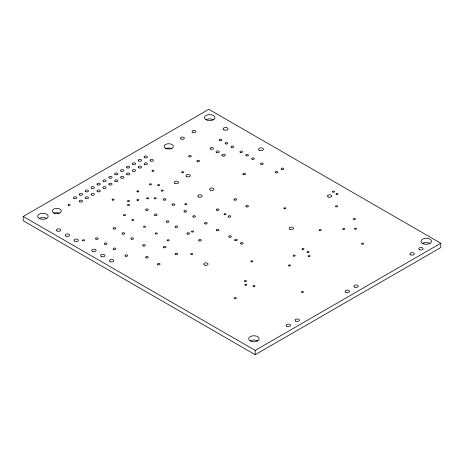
<?xml version="1.0" encoding="UTF-8"?>
<svg xmlns="http://www.w3.org/2000/svg" width="464" height="464" viewBox="0 0 464 464"><rect width="100%" height="100%" fill="white"/><g stroke="black" fill="none" stroke-linecap="round" stroke-linejoin="round"><path stroke-width="0.7" d="M23.2 216.462L208.8 109.307L440.8 243.252L440.8 247.538L255.2 354.693L23.2 220.748L23.2 216.462L255.2 350.407L440.8 243.252M255.2 350.407L255.2 354.693M39.231 218.434A5.249 3.033 0 0 0 48.012 217.077A5.249 3.033 0 0 0 41.58 213.365A5.249 3.033 0 0 0 39.231 218.434A5.249 3.033 0 0 1 46.655 218.434M250.189 340.912A5.249 3.033 0 0 0 258.976 339.555A5.249 3.033 0 0 0 252.544 335.843A5.249 3.033 0 0 0 250.189 340.912A5.249 3.033 0 0 1 257.613 340.912M422.553 243.443A5.249 3.033 0 0 0 431.34 242.08A5.249 3.033 0 0 0 424.908 238.368A5.249 3.033 0 0 0 422.553 243.443A5.249 3.033 0 0 1 429.977 243.443M205.993 119.77A5.249 3.033 0 0 0 214.78 118.413A5.249 3.033 0 0 0 208.348 114.701A5.249 3.033 0 0 0 205.993 119.77A5.249 3.033 0 0 1 213.417 119.77M165.509 148.793A4.582 2.645 0 0 1 171.993 148.793M54.155 213.138A4.582 2.645 0 0 1 59.427 213.138M112.358 200.03A1.003 0.58 0 0 0 114.034 199.769A1.003 0.58 0 0 0 112.804 199.062A1.003 0.58 0 0 0 112.358 200.03M161.576 191.006A0.986 0.568 0 0 0 163.224 190.75A0.986 0.568 0 0 0 162.017 190.054A0.986 0.568 0 0 0 161.576 191.006M185.148 204.618A0.986 0.568 0 0 0 186.795 204.363A0.986 0.568 0 0 0 185.588 203.667A0.986 0.568 0 0 0 185.148 204.618M123.859 215.505A0.986 0.568 0 0 0 125.506 215.25A0.986 0.568 0 0 0 124.3 214.554A0.986 0.568 0 0 0 123.859 215.505M132.112 220.267A0.986 0.568 0 0 0 133.76 220.011A0.986 0.568 0 0 0 132.553 219.315A0.986 0.568 0 0 0 132.112 220.267M143.898 227.07A0.986 0.568 0 0 0 145.545 226.815A0.986 0.568 0 0 0 144.339 226.119A0.986 0.568 0 0 0 143.898 227.07M155.684 233.873A0.986 0.568 0 0 0 157.331 233.618A0.986 0.568 0 0 0 156.124 232.922A0.986 0.568 0 0 0 155.684 233.873M167.469 240.677A0.986 0.568 0 0 0 169.116 240.427A0.986 0.568 0 0 0 167.91 239.731A0.986 0.568 0 0 0 167.469 240.677M191.04 254.289A0.986 0.568 0 0 0 192.688 254.034A0.986 0.568 0 0 0 191.481 253.338A0.986 0.568 0 0 0 191.04 254.289M284.142 208.701A0.986 0.568 0 0 0 285.789 208.446A0.986 0.568 0 0 0 284.583 207.75A0.986 0.568 0 0 0 284.142 208.701M319.499 230.475A0.986 0.568 0 0 0 321.146 230.219A0.986 0.568 0 0 0 319.94 229.523A0.986 0.568 0 0 0 319.499 230.475M361.932 244.081A0.986 0.568 0 0 0 363.579 243.826A0.986 0.568 0 0 0 362.372 243.13A0.986 0.568 0 0 0 361.932 244.081M288.857 265.855A0.986 0.568 0 0 0 290.505 265.599A0.986 0.568 0 0 0 289.298 264.903A0.986 0.568 0 0 0 288.857 265.855M251.146 261.771A0.986 0.568 0 0 0 252.793 261.516A0.986 0.568 0 0 0 251.587 260.82A0.986 0.568 0 0 0 251.146 261.771M301.82 292.395A0.986 0.568 0 0 0 303.468 292.14A0.986 0.568 0 0 0 302.261 291.444A0.986 0.568 0 0 0 301.82 292.395M234.645 298.514A0.986 0.568 0 0 0 236.292 298.259A0.986 0.568 0 0 0 235.086 297.563A0.986 0.568 0 0 0 234.645 298.514M68.469 205.297A0.986 0.568 0 0 0 70.116 205.042A0.986 0.568 0 0 0 68.91 204.346A0.986 0.568 0 0 0 68.469 205.297M354.856 229.112A0.986 0.568 0 0 0 356.503 228.856A0.986 0.568 0 0 0 355.296 228.16A0.986 0.568 0 0 0 354.856 229.112M307.348 252.323A1.003 0.58 0 0 0 309.024 252.062A1.003 0.58 0 0 0 307.8 251.355A1.003 0.58 0 0 0 307.348 252.323M146.949 198.702A1.003 0.58 0 0 0 148.625 198.447A1.003 0.58 0 0 0 147.395 197.739A1.003 0.58 0 0 0 146.949 198.702M154.489 198.702A1.003 0.58 0 0 0 156.165 198.441A1.003 0.58 0 0 0 154.941 197.734A1.003 0.58 0 0 0 154.489 198.702M224.379 214.623A1.003 0.58 0 0 0 226.055 214.368A1.003 0.58 0 0 0 224.825 213.66A1.003 0.58 0 0 0 224.379 214.623M302.284 249.394A1.003 0.58 0 0 0 303.955 249.139A1.003 0.58 0 0 0 302.731 248.431A1.003 0.58 0 0 0 302.284 249.394M308.409 256.47A1.003 0.58 0 0 0 310.085 256.215A1.003 0.58 0 0 0 308.862 255.507A1.003 0.58 0 0 0 308.409 256.47M149.779 184.753A1.003 0.58 0 0 0 151.45 184.492A1.003 0.58 0 0 0 150.226 183.785A1.003 0.58 0 0 0 149.779 184.753M157.969 185.467A1.003 0.58 0 0 0 159.639 185.211A1.003 0.58 0 0 0 158.415 184.504A1.003 0.58 0 0 0 157.969 185.467M152.25 171.146A1.003 0.58 0 0 0 153.926 170.885A1.003 0.58 0 0 0 152.702 170.178A1.003 0.58 0 0 0 152.25 171.146M127.855 205.372A1.003 0.58 0 0 0 129.531 205.111A1.003 0.58 0 0 0 128.302 204.404A1.003 0.58 0 0 0 127.855 205.372M127.855 201.359A1.003 0.58 0 0 0 129.531 201.098A1.003 0.58 0 0 0 128.302 200.39A1.003 0.58 0 0 0 127.855 201.359M181.952 172.643A1.003 0.58 0 0 0 183.622 172.382A1.003 0.58 0 0 0 182.398 171.674A1.003 0.58 0 0 0 181.952 172.643M253.309 286.445A1.003 0.58 0 0 0 254.985 286.189A1.003 0.58 0 0 0 253.762 285.482A1.003 0.58 0 0 0 253.309 286.445M244.772 281.445A1.003 0.58 0 0 0 246.442 281.184A1.003 0.58 0 0 0 245.218 280.476A1.003 0.58 0 0 0 244.772 281.445M245.12 285.122A1.003 0.58 0 0 0 246.796 284.861A1.003 0.58 0 0 0 245.572 284.154A1.003 0.58 0 0 0 245.12 285.122M191.852 231.907A1.003 0.58 0 0 0 193.523 231.652A1.003 0.58 0 0 0 192.299 230.944A1.003 0.58 0 0 0 191.852 231.907M82.836 240.688A1.003 0.58 0 0 0 84.512 240.427A1.003 0.58 0 0 0 83.282 239.72A1.003 0.58 0 0 0 82.836 240.688M137.17 191.765A1.003 0.58 0 0 0 138.84 191.504A1.003 0.58 0 0 0 137.617 190.797A1.003 0.58 0 0 0 137.17 191.765M137.164 200.338A1.003 0.58 0 0 0 138.84 200.077A1.003 0.58 0 0 0 137.617 199.369A1.003 0.58 0 0 0 137.164 200.338M332.804 192.038A1.003 0.58 0 0 0 334.48 191.777A1.003 0.58 0 0 0 333.256 191.069A1.003 0.58 0 0 0 332.804 192.038M336.342 194.346A1.003 0.58 0 0 0 338.018 194.091A1.003 0.58 0 0 0 336.794 193.384A1.003 0.58 0 0 0 336.342 194.346M353.73 219.356A1.003 0.58 0 0 0 355.401 219.095A1.003 0.58 0 0 0 354.177 218.387A1.003 0.58 0 0 0 353.73 219.356M335.872 206.735A1.003 0.58 0 0 0 337.543 206.474A1.003 0.58 0 0 0 336.319 205.767A1.003 0.58 0 0 0 335.872 206.735M343.058 229.257A1.003 0.58 0 0 0 344.735 228.996A1.003 0.58 0 0 0 343.511 228.288A1.003 0.58 0 0 0 343.058 229.257M293.503 256.029A1.003 0.58 0 0 0 295.179 255.768A1.003 0.58 0 0 0 293.95 255.061A1.003 0.58 0 0 0 293.503 256.029M197.275 161.553A1.334 0.771 0 0 0 199.503 161.205A1.334 0.771 0 0 0 197.873 160.266A1.334 0.771 0 0 0 197.275 161.553M189.022 156.786A1.334 0.771 0 0 0 191.255 156.443A1.334 0.771 0 0 0 189.619 155.504A1.334 0.771 0 0 0 189.022 156.786M219.669 140.459A1.334 0.771 0 0 0 221.896 140.111A1.334 0.771 0 0 0 220.267 139.171A1.334 0.771 0 0 0 219.669 140.459M225.562 143.857A1.334 0.771 0 0 0 227.789 143.515A1.334 0.771 0 0 0 226.159 142.576A1.334 0.771 0 0 0 225.562 143.857M231.455 147.262A1.334 0.771 0 0 0 233.682 146.914A1.334 0.771 0 0 0 232.052 145.974A1.334 0.771 0 0 0 231.455 147.262M240.294 152.366A1.334 0.771 0 0 0 242.521 152.018A1.334 0.771 0 0 0 240.891 151.078A1.334 0.771 0 0 0 240.294 152.366M246.187 155.765A1.334 0.771 0 0 0 248.414 155.423A1.334 0.771 0 0 0 246.784 154.483A1.334 0.771 0 0 0 246.187 155.765M252.08 159.169A1.334 0.771 0 0 0 254.307 158.827A1.334 0.771 0 0 0 252.677 157.882A1.334 0.771 0 0 0 252.08 159.169M229.094 237.081A1.334 0.771 0 0 0 231.321 236.733A1.334 0.771 0 0 0 229.692 235.793A1.334 0.771 0 0 0 229.094 237.081M234.987 240.48A1.334 0.771 0 0 0 237.214 240.137A1.334 0.771 0 0 0 235.584 239.192A1.334 0.771 0 0 0 234.987 240.48M240.88 243.884A1.334 0.771 0 0 0 243.107 243.536A1.334 0.771 0 0 0 241.477 242.597A1.334 0.771 0 0 0 240.88 243.884M113.599 228.914A1.334 0.771 0 0 0 115.826 228.566A1.334 0.771 0 0 0 114.196 227.627A1.334 0.771 0 0 0 113.599 228.914M95.92 239.122A1.334 0.771 0 0 0 98.148 238.774A1.334 0.771 0 0 0 96.518 237.835A1.334 0.771 0 0 0 95.92 239.122M122.438 234.018A1.334 0.771 0 0 0 124.665 233.67A1.334 0.771 0 0 0 123.035 232.731A1.334 0.771 0 0 0 122.438 234.018M104.76 244.226A1.334 0.771 0 0 0 106.987 243.878A1.334 0.771 0 0 0 105.357 242.939A1.334 0.771 0 0 0 104.76 244.226M223.88 129.862A2.459 1.421 0 0 0 227.992 129.224A2.459 1.421 0 0 0 224.982 127.484A2.459 1.421 0 0 0 223.88 129.862M259.237 150.272A2.459 1.421 0 0 0 263.349 149.634A2.459 1.421 0 0 0 260.339 147.9A2.459 1.421 0 0 0 259.237 150.272M163.688 199.996A1.334 0.771 0 0 0 165.915 199.653A1.334 0.771 0 0 0 164.285 198.708A1.334 0.771 0 0 0 163.688 199.996M146.009 210.204A1.334 0.771 0 0 0 148.236 209.856A1.334 0.771 0 0 0 146.607 208.916A1.334 0.771 0 0 0 146.009 210.204M172.527 205.1A1.334 0.771 0 0 0 174.754 204.752A1.334 0.771 0 0 0 173.124 203.812A1.334 0.771 0 0 0 172.527 205.1M154.848 215.308A1.334 0.771 0 0 0 157.076 214.96A1.334 0.771 0 0 0 155.446 214.02A1.334 0.771 0 0 0 154.848 215.308M131.277 239.122A1.334 0.771 0 0 0 133.504 238.774A1.334 0.771 0 0 0 131.875 237.835A1.334 0.771 0 0 0 131.277 239.122M113.599 249.325A1.334 0.771 0 0 0 115.826 248.982A1.334 0.771 0 0 0 114.196 248.043A1.334 0.771 0 0 0 113.599 249.325M143.063 245.926A1.334 0.771 0 0 0 145.29 245.578A1.334 0.771 0 0 0 143.66 244.638A1.334 0.771 0 0 0 143.063 245.926M125.384 256.134A1.334 0.771 0 0 0 127.612 255.786A1.334 0.771 0 0 0 125.982 254.846A1.334 0.771 0 0 0 125.384 256.134M184.312 211.903A1.334 0.771 0 0 0 186.54 211.561A1.334 0.771 0 0 0 184.91 210.615A1.334 0.771 0 0 0 184.312 211.903M166.634 222.111A1.334 0.771 0 0 0 168.861 221.763A1.334 0.771 0 0 0 167.231 220.823A1.334 0.771 0 0 0 166.634 222.111M193.152 217.007A1.334 0.771 0 0 0 195.379 216.659A1.334 0.771 0 0 0 193.749 215.719A1.334 0.771 0 0 0 193.152 217.007M175.473 227.215A1.334 0.771 0 0 0 177.7 226.867A1.334 0.771 0 0 0 176.071 225.927A1.334 0.771 0 0 0 175.473 227.215M210.592 149.101A1.665 0.963 0 0 0 213.382 148.666A1.665 0.963 0 0 0 211.34 147.488A1.665 0.963 0 0 0 210.592 149.101M216.485 152.499A1.665 0.963 0 0 0 219.275 152.07A1.665 0.963 0 0 0 217.233 150.893A1.665 0.963 0 0 0 216.485 152.499M222.378 155.904A1.665 0.963 0 0 0 225.168 155.475A1.665 0.963 0 0 0 223.126 154.292A1.665 0.963 0 0 0 222.378 155.904M275.651 172.776A1.334 0.771 0 0 0 277.878 172.434A1.334 0.771 0 0 0 276.248 171.489A1.334 0.771 0 0 0 275.651 172.776M281.544 169.377A1.334 0.771 0 0 0 283.771 169.029A1.334 0.771 0 0 0 282.141 168.09A1.334 0.771 0 0 0 281.544 169.377M146.009 257.833A1.334 0.771 0 0 0 148.236 257.485A1.334 0.771 0 0 0 146.607 256.546A1.334 0.771 0 0 0 146.009 257.833M163.688 247.625A1.334 0.771 0 0 0 165.915 247.283A1.334 0.771 0 0 0 164.285 246.338A1.334 0.771 0 0 0 163.688 247.625M175.473 254.429A1.334 0.771 0 0 0 177.7 254.086A1.334 0.771 0 0 0 176.071 253.141A1.334 0.771 0 0 0 175.473 254.429M157.795 264.637A1.334 0.771 0 0 0 160.022 264.294A1.334 0.771 0 0 0 158.392 263.349A1.334 0.771 0 0 0 157.795 264.637M187.259 234.018A1.334 0.771 0 0 0 189.486 233.67A1.334 0.771 0 0 0 187.856 232.731A1.334 0.771 0 0 0 187.259 234.018M204.937 223.81A1.334 0.771 0 0 0 207.164 223.468A1.334 0.771 0 0 0 205.535 222.523A1.334 0.771 0 0 0 204.937 223.81M260.919 164.273A1.334 0.771 0 0 0 263.146 163.925A1.334 0.771 0 0 0 261.516 162.986A1.334 0.771 0 0 0 260.919 164.273M243.24 174.481A1.334 0.771 0 0 0 245.468 174.133A1.334 0.771 0 0 0 243.838 173.194A1.334 0.771 0 0 0 243.24 174.481M216.723 210.204A1.334 0.771 0 0 0 218.95 209.856A1.334 0.771 0 0 0 217.32 208.916A1.334 0.771 0 0 0 216.723 210.204M234.401 199.996A1.334 0.771 0 0 0 236.628 199.653A1.334 0.771 0 0 0 234.999 198.708A1.334 0.771 0 0 0 234.401 199.996M199.044 240.822A1.334 0.771 0 0 0 201.272 240.48A1.334 0.771 0 0 0 199.642 239.534A1.334 0.771 0 0 0 199.044 240.822M216.723 230.614A1.334 0.771 0 0 0 218.95 230.272A1.334 0.771 0 0 0 217.32 229.326A1.334 0.771 0 0 0 216.723 230.614M228.508 217.007A1.334 0.771 0 0 0 230.736 216.659A1.334 0.771 0 0 0 229.106 215.719A1.334 0.771 0 0 0 228.508 217.007M246.187 206.799A1.334 0.771 0 0 0 248.414 206.457A1.334 0.771 0 0 0 246.784 205.511A1.334 0.771 0 0 0 246.187 206.799M57.026 230.956A2.163 1.253 0 0 0 60.651 230.393A2.163 1.253 0 0 0 57.994 228.862A2.163 1.253 0 0 0 57.026 230.956M65.865 236.06A2.163 1.253 0 0 0 69.49 235.497A2.163 1.253 0 0 0 66.833 233.966A2.163 1.253 0 0 0 65.865 236.06M74.704 241.164A2.163 1.253 0 0 0 78.329 240.601A2.163 1.253 0 0 0 75.673 239.07A2.163 1.253 0 0 0 74.704 241.164M186.667 176.523A2.163 1.253 0 0 0 190.292 175.96A2.163 1.253 0 0 0 187.636 174.429A2.163 1.253 0 0 0 186.667 176.523M174.882 183.326A2.163 1.253 0 0 0 178.507 182.764A2.163 1.253 0 0 0 175.85 181.233A2.163 1.253 0 0 0 174.882 183.326M198.453 196.933A2.163 1.253 0 0 0 202.078 196.371A2.163 1.253 0 0 0 199.421 194.839A2.163 1.253 0 0 0 198.453 196.933M92.382 251.366A2.163 1.253 0 0 0 96.007 250.809A2.163 1.253 0 0 0 93.351 249.278A2.163 1.253 0 0 0 92.382 251.366M210.238 190.13A2.163 1.253 0 0 0 213.863 189.567A2.163 1.253 0 0 0 211.207 188.036A2.163 1.253 0 0 0 210.238 190.13M101.222 256.47A2.163 1.253 0 0 0 104.847 255.913A2.163 1.253 0 0 0 102.19 254.382A2.163 1.253 0 0 0 101.222 256.47M110.061 261.574A2.163 1.253 0 0 0 113.686 261.012A2.163 1.253 0 0 0 111.029 259.48A2.163 1.253 0 0 0 110.061 261.574M328.094 196.933A2.163 1.253 0 0 0 331.719 196.371A2.163 1.253 0 0 0 329.063 194.839A2.163 1.253 0 0 0 328.094 196.933M289.791 229.257A2.163 1.253 0 0 0 293.416 228.694A2.163 1.253 0 0 0 290.76 227.163A2.163 1.253 0 0 0 289.791 229.257M204.346 264.979A2.163 1.253 0 0 0 207.971 264.416A2.163 1.253 0 0 0 205.314 262.885A2.163 1.253 0 0 0 204.346 264.979M419.433 249.667A2.163 1.253 0 0 0 423.058 249.104A2.163 1.253 0 0 0 420.401 247.573A2.163 1.253 0 0 0 419.433 249.667M410.594 254.771A2.163 1.253 0 0 0 414.219 254.208A2.163 1.253 0 0 0 411.562 252.677A2.163 1.253 0 0 0 410.594 254.771M354.612 287.088A2.163 1.253 0 0 0 358.237 286.532A2.163 1.253 0 0 0 355.581 285A2.163 1.253 0 0 0 354.612 287.088M345.773 292.192A2.163 1.253 0 0 0 349.398 291.636A2.163 1.253 0 0 0 346.741 290.104A2.163 1.253 0 0 0 345.773 292.192M295.684 321.111A2.163 1.253 0 0 0 299.309 320.554A2.163 1.253 0 0 0 296.653 319.023A2.163 1.253 0 0 0 295.684 321.111M286.845 326.215A2.163 1.253 0 0 0 290.47 325.658A2.163 1.253 0 0 0 287.813 324.127A2.163 1.253 0 0 0 286.845 326.215M144.594 157.603A1.665 0.963 0 0 0 147.378 157.174A1.665 0.963 0 0 0 145.336 155.997A1.665 0.963 0 0 0 144.594 157.603M150.487 161.008A1.665 0.963 0 0 0 153.271 160.573A1.665 0.963 0 0 0 151.229 159.396A1.665 0.963 0 0 0 150.487 161.008M138.701 161.008A1.665 0.963 0 0 0 141.485 160.573A1.665 0.963 0 0 0 139.444 159.396A1.665 0.963 0 0 0 138.701 161.008M144.594 164.407A1.665 0.963 0 0 0 147.378 163.978A1.665 0.963 0 0 0 145.336 162.8A1.665 0.963 0 0 0 144.594 164.407M132.808 164.407A1.665 0.963 0 0 0 135.592 163.978A1.665 0.963 0 0 0 133.551 162.8A1.665 0.963 0 0 0 132.808 164.407M138.701 167.811A1.665 0.963 0 0 0 141.485 167.382A1.665 0.963 0 0 0 139.444 166.199A1.665 0.963 0 0 0 138.701 167.811M126.916 167.811A1.665 0.963 0 0 0 129.7 167.382A1.665 0.963 0 0 0 127.658 166.199A1.665 0.963 0 0 0 126.916 167.811M132.808 171.216A1.665 0.963 0 0 0 135.592 170.781A1.665 0.963 0 0 0 133.551 169.604A1.665 0.963 0 0 0 132.808 171.216M121.023 171.216A1.665 0.963 0 0 0 123.807 170.781A1.665 0.963 0 0 0 121.765 169.604A1.665 0.963 0 0 0 121.023 171.216M126.916 174.615A1.665 0.963 0 0 0 129.7 174.186A1.665 0.963 0 0 0 127.658 173.008A1.665 0.963 0 0 0 126.916 174.615M115.13 174.615A1.665 0.963 0 0 0 117.914 174.186A1.665 0.963 0 0 0 115.872 173.008A1.665 0.963 0 0 0 115.13 174.615M121.023 178.019A1.665 0.963 0 0 0 123.807 177.584A1.665 0.963 0 0 0 121.765 176.407A1.665 0.963 0 0 0 121.023 178.019M109.237 178.019A1.665 0.963 0 0 0 112.021 177.584A1.665 0.963 0 0 0 109.98 176.407A1.665 0.963 0 0 0 109.237 178.019M115.13 181.418A1.665 0.963 0 0 0 117.914 180.989A1.665 0.963 0 0 0 115.872 179.812A1.665 0.963 0 0 0 115.13 181.418M103.344 181.418A1.665 0.963 0 0 0 106.128 180.989A1.665 0.963 0 0 0 104.087 179.812A1.665 0.963 0 0 0 103.344 181.418M109.237 184.823A1.665 0.963 0 0 0 112.021 184.394A1.665 0.963 0 0 0 109.98 183.21A1.665 0.963 0 0 0 109.237 184.823M97.452 184.823A1.665 0.963 0 0 0 100.236 184.394A1.665 0.963 0 0 0 98.194 183.21A1.665 0.963 0 0 0 97.452 184.823M103.344 188.222A1.665 0.963 0 0 0 106.128 187.792A1.665 0.963 0 0 0 104.087 186.615A1.665 0.963 0 0 0 103.344 188.222M91.559 188.222A1.665 0.963 0 0 0 94.343 187.792A1.665 0.963 0 0 0 92.301 186.615A1.665 0.963 0 0 0 91.559 188.222M97.452 191.626A1.665 0.963 0 0 0 100.236 191.197A1.665 0.963 0 0 0 98.194 190.014A1.665 0.963 0 0 0 97.452 191.626M85.666 191.626A1.665 0.963 0 0 0 88.45 191.197A1.665 0.963 0 0 0 86.408 190.014A1.665 0.963 0 0 0 85.666 191.626M91.559 195.031A1.665 0.963 0 0 0 94.343 194.596A1.665 0.963 0 0 0 92.301 193.418A1.665 0.963 0 0 0 91.559 195.031M79.773 195.031A1.665 0.963 0 0 0 82.557 194.596A1.665 0.963 0 0 0 80.516 193.418A1.665 0.963 0 0 0 79.773 195.031M85.666 198.43A1.665 0.963 0 0 0 88.45 198A1.665 0.963 0 0 0 86.408 196.823A1.665 0.963 0 0 0 85.666 198.43M73.88 198.43A1.665 0.963 0 0 0 76.664 198A1.665 0.963 0 0 0 74.623 196.823A1.665 0.963 0 0 0 73.88 198.43M79.773 201.834A1.665 0.963 0 0 0 82.557 201.399A1.665 0.963 0 0 0 80.516 200.222A1.665 0.963 0 0 0 79.773 201.834M165.509 148.248A4.582 2.645 0 0 0 173.182 147.065A4.582 2.645 0 0 0 167.568 143.823A4.582 2.645 0 0 0 165.509 148.248M53.546 212.889A4.582 2.645 0 0 0 61.219 211.706A4.582 2.645 0 0 0 55.605 208.464A4.582 2.645 0 0 0 53.546 212.889M192.612 132.263A1.96 1.131 0 0 0 195.889 131.753A1.96 1.131 0 0 0 193.494 130.367A1.96 1.131 0 0 0 192.612 132.263M181.012 138.956A1.96 1.131 0 0 0 184.289 138.452A1.96 1.131 0 0 0 181.894 137.066A1.96 1.131 0 0 0 181.012 138.956"/></g></svg>
